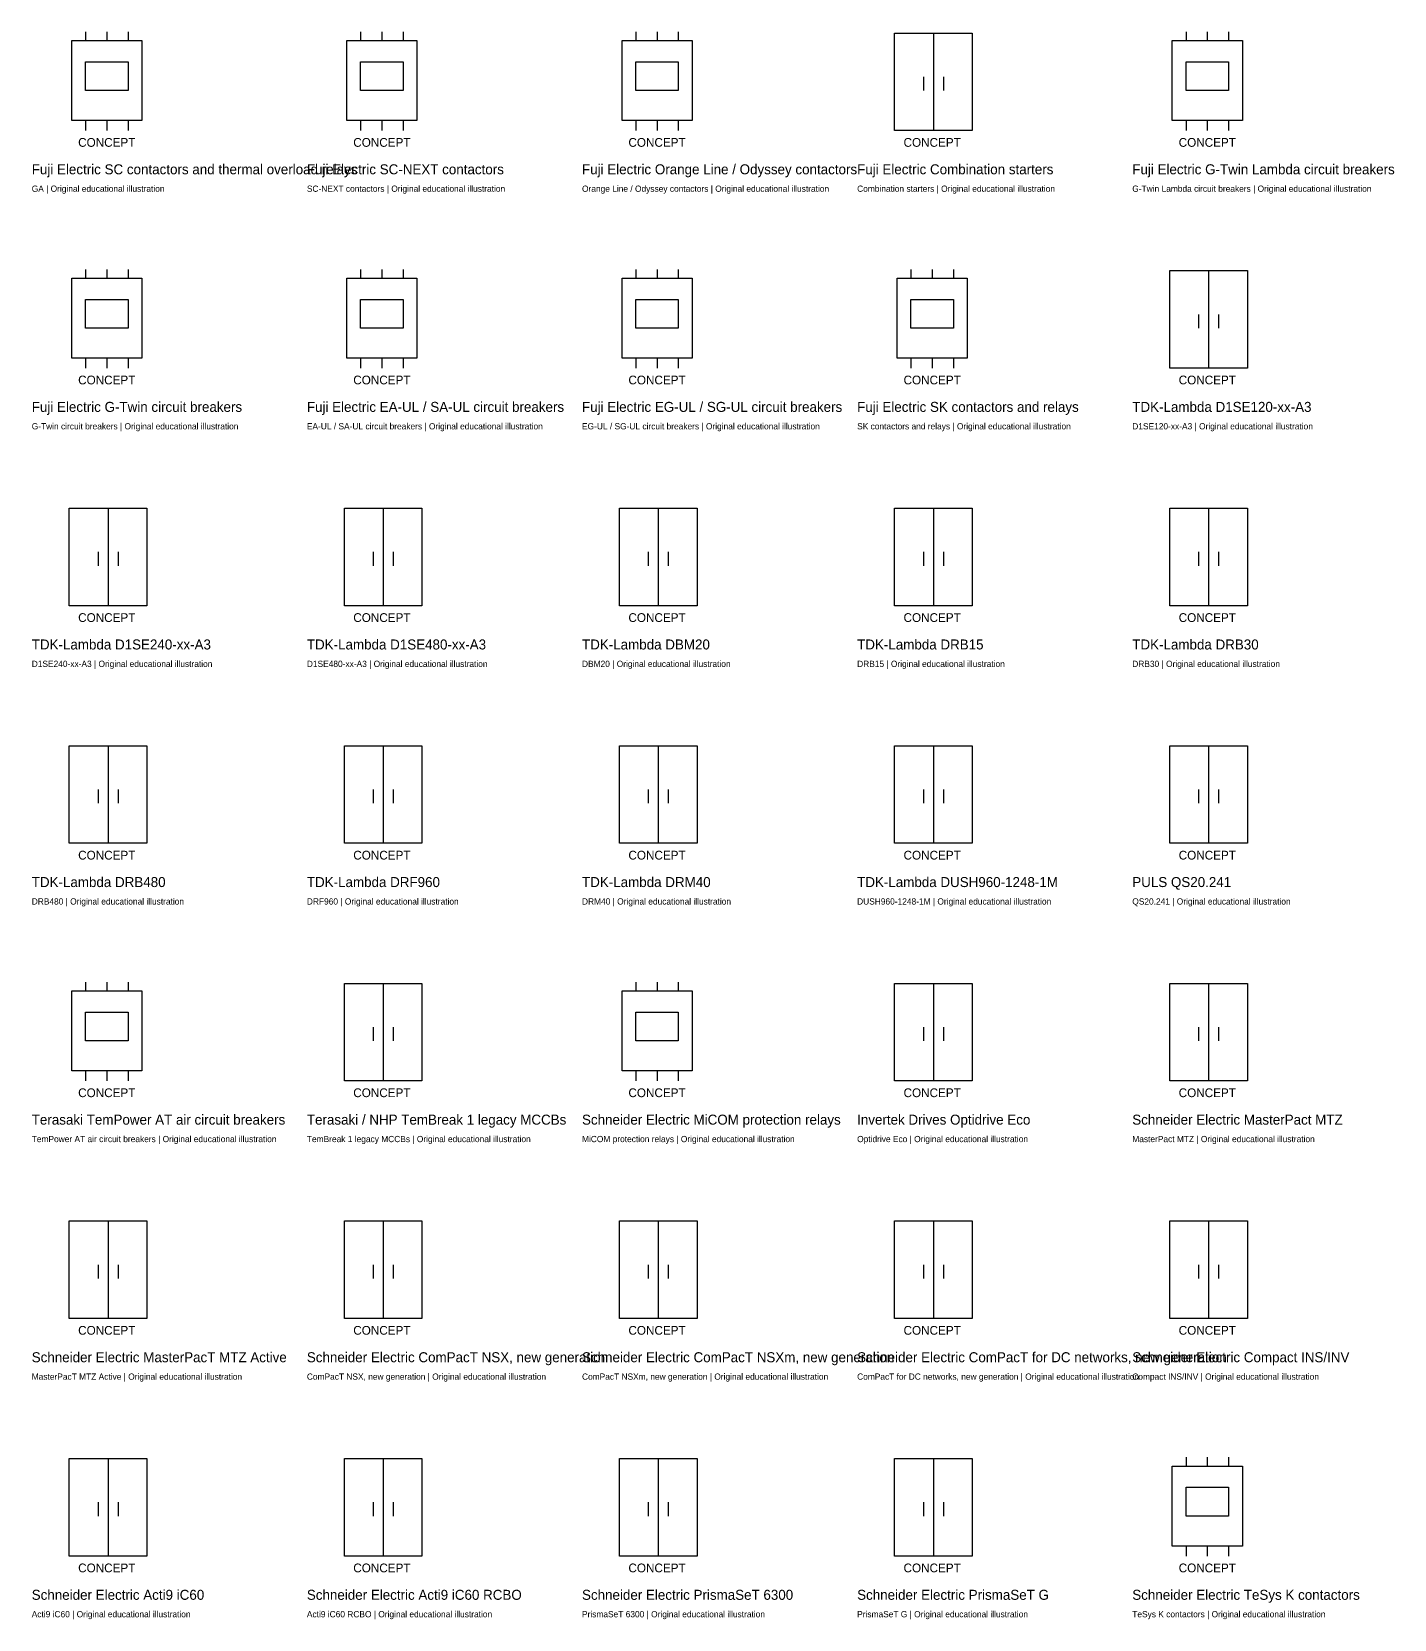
# Model space of a CAD drawing. Extents: x -25 to 1140, y -41451 to 113.
# Drawn here: x 0 to 1089, y -24541 to -23271 of the extents above; entities that cross this region are included whole.
import ezdxf
from ezdxf.enums import TextEntityAlignment as Align

# ---------------------------------------------------------------- set-up
doc = ezdxf.new("R2010")
doc.units = 0
doc.layers.add('REFERENCE', color=7, linetype='CONTINUOUS')

# ---------------------------------------------------------------- blocks, each defined once
blk = doc.blocks.new('REF_FUJI_ELECTRIC_SC_CONTACTORS_AND_THERMAL_OVERLOAD_RELAYS')
at = {"layer": 'REFERENCE'}
for p, q in [((32, 92), (88, 92)), ((32, 28), (32, 92)), ((43, 99), (43, 92)), ((60, 99), (60, 92)), ((77, 99), (77, 92)), ((88, 92), (88, 28)), ((43, 75), (77, 75)), ((43, 52), (43, 75)), ((77, 75), (77, 52)), ((77, 52), (43, 52)), ((88, 28), (32, 28)), ((43, 28), (43, 20)), ((60, 28), (60, 20)), ((77, 28), (77, 20))]:
    blk.add_line(p, q, dxfattribs=at)
blk.add_text('CONCEPT', height=7, dxfattribs=at).set_placement((60, 7), align=Align.CENTER)
blk = doc.blocks.new('REF_FUJI_ELECTRIC_SC_NEXT_CONTACTORS')
at = {"layer": 'REFERENCE'}
for p, q in [((32, 92), (88, 92)), ((32, 28), (32, 92)), ((43, 99), (43, 92)), ((60, 99), (60, 92)), ((77, 99), (77, 92)), ((88, 92), (88, 28)), ((43, 75), (77, 75)), ((43, 52), (43, 75)), ((77, 75), (77, 52)), ((77, 52), (43, 52)), ((88, 28), (32, 28)), ((43, 28), (43, 20)), ((60, 28), (60, 20)), ((77, 28), (77, 20))]:
    blk.add_line(p, q, dxfattribs=at)
blk.add_text('CONCEPT', height=7, dxfattribs=at).set_placement((60, 7), align=Align.CENTER)
blk = doc.blocks.new('REF_FUJI_ELECTRIC_ORANGE_LINE_ODYSSEY_CONTACTORS')
at = {"layer": 'REFERENCE'}
for p, q in [((32, 92), (88, 92)), ((32, 28), (32, 92)), ((43, 99), (43, 92)), ((60, 99), (60, 92)), ((77, 99), (77, 92)), ((88, 92), (88, 28)), ((43, 75), (77, 75)), ((43, 52), (43, 75)), ((77, 75), (77, 52)), ((77, 52), (43, 52)), ((88, 28), (32, 28)), ((43, 28), (43, 20)), ((60, 28), (60, 20)), ((77, 28), (77, 20))]:
    blk.add_line(p, q, dxfattribs=at)
blk.add_text('CONCEPT', height=7, dxfattribs=at).set_placement((60, 7), align=Align.CENTER)
blk = doc.blocks.new('REF_FUJI_ELECTRIC_COMBINATION_STARTERS')
at = {"layer": 'REFERENCE'}
for p, q in [((30, 98), (92, 98)), ((30, 20), (30, 98)), ((61, 98), (61, 20)), ((92, 98), (92, 20)), ((53, 63), (53, 52)), ((69, 63), (69, 52)), ((92, 20), (30, 20))]:
    blk.add_line(p, q, dxfattribs=at)
blk.add_text('CONCEPT', height=7, dxfattribs=at).set_placement((60, 7), align=Align.CENTER)
blk = doc.blocks.new('REF_FUJI_ELECTRIC_G_TWIN_LAMBDA_CIRCUIT_BREAKERS')
at = {"layer": 'REFERENCE'}
for p, q in [((32, 92), (88, 92)), ((32, 28), (32, 92)), ((43, 99), (43, 92)), ((60, 99), (60, 92)), ((77, 99), (77, 92)), ((88, 92), (88, 28)), ((43, 75), (77, 75)), ((43, 52), (43, 75)), ((77, 75), (77, 52)), ((77, 52), (43, 52)), ((88, 28), (32, 28)), ((43, 28), (43, 20)), ((60, 28), (60, 20)), ((77, 28), (77, 20))]:
    blk.add_line(p, q, dxfattribs=at)
blk.add_text('CONCEPT', height=7, dxfattribs=at).set_placement((60, 7), align=Align.CENTER)
blk = doc.blocks.new('REF_FUJI_ELECTRIC_G_TWIN_CIRCUIT_BREAKERS')
at = {"layer": 'REFERENCE'}
for p, q in [((32, 92), (88, 92)), ((32, 28), (32, 92)), ((43, 99), (43, 92)), ((60, 99), (60, 92)), ((77, 99), (77, 92)), ((88, 92), (88, 28)), ((43, 75), (77, 75)), ((43, 52), (43, 75)), ((77, 75), (77, 52)), ((77, 52), (43, 52)), ((88, 28), (32, 28)), ((43, 28), (43, 20)), ((60, 28), (60, 20)), ((77, 28), (77, 20))]:
    blk.add_line(p, q, dxfattribs=at)
blk.add_text('CONCEPT', height=7, dxfattribs=at).set_placement((60, 7), align=Align.CENTER)
blk = doc.blocks.new('REF_FUJI_ELECTRIC_EA_UL_SA_UL_CIRCUIT_BREAKERS')
at = {"layer": 'REFERENCE'}
for p, q in [((32, 92), (88, 92)), ((32, 28), (32, 92)), ((43, 99), (43, 92)), ((60, 99), (60, 92)), ((77, 99), (77, 92)), ((88, 92), (88, 28)), ((43, 75), (77, 75)), ((43, 52), (43, 75)), ((77, 75), (77, 52)), ((77, 52), (43, 52)), ((88, 28), (32, 28)), ((43, 28), (43, 20)), ((60, 28), (60, 20)), ((77, 28), (77, 20))]:
    blk.add_line(p, q, dxfattribs=at)
blk.add_text('CONCEPT', height=7, dxfattribs=at).set_placement((60, 7), align=Align.CENTER)
blk = doc.blocks.new('REF_FUJI_ELECTRIC_EG_UL_SG_UL_CIRCUIT_BREAKERS')
at = {"layer": 'REFERENCE'}
for p, q in [((32, 92), (88, 92)), ((32, 28), (32, 92)), ((43, 99), (43, 92)), ((60, 99), (60, 92)), ((77, 99), (77, 92)), ((88, 92), (88, 28)), ((43, 75), (77, 75)), ((43, 52), (43, 75)), ((77, 75), (77, 52)), ((77, 52), (43, 52)), ((88, 28), (32, 28)), ((43, 28), (43, 20)), ((60, 28), (60, 20)), ((77, 28), (77, 20))]:
    blk.add_line(p, q, dxfattribs=at)
blk.add_text('CONCEPT', height=7, dxfattribs=at).set_placement((60, 7), align=Align.CENTER)
blk = doc.blocks.new('REF_FUJI_ELECTRIC_SK_CONTACTORS_AND_RELAYS')
at = {"layer": 'REFERENCE'}
for p, q in [((32, 92), (88, 92)), ((32, 28), (32, 92)), ((43, 99), (43, 92)), ((60, 99), (60, 92)), ((77, 99), (77, 92)), ((88, 92), (88, 28)), ((43, 75), (77, 75)), ((43, 52), (43, 75)), ((77, 75), (77, 52)), ((77, 52), (43, 52)), ((88, 28), (32, 28)), ((43, 28), (43, 20)), ((60, 28), (60, 20)), ((77, 28), (77, 20))]:
    blk.add_line(p, q, dxfattribs=at)
blk.add_text('CONCEPT', height=7, dxfattribs=at).set_placement((60, 7), align=Align.CENTER)
blk = doc.blocks.new('REF_TDK_LAMBDA_D1SE120_XX_A3')
at = {"layer": 'REFERENCE'}
for p, q in [((30, 98), (92, 98)), ((30, 20), (30, 98)), ((61, 98), (61, 20)), ((92, 98), (92, 20)), ((53, 63), (53, 52)), ((69, 63), (69, 52)), ((92, 20), (30, 20))]:
    blk.add_line(p, q, dxfattribs=at)
blk.add_text('CONCEPT', height=7, dxfattribs=at).set_placement((60, 7), align=Align.CENTER)
blk = doc.blocks.new('REF_TDK_LAMBDA_D1SE240_XX_A3')
at = {"layer": 'REFERENCE'}
for p, q in [((30, 98), (92, 98)), ((30, 20), (30, 98)), ((61, 98), (61, 20)), ((92, 98), (92, 20)), ((53, 63), (53, 52)), ((69, 63), (69, 52)), ((92, 20), (30, 20))]:
    blk.add_line(p, q, dxfattribs=at)
blk.add_text('CONCEPT', height=7, dxfattribs=at).set_placement((60, 7), align=Align.CENTER)
blk = doc.blocks.new('REF_TDK_LAMBDA_D1SE480_XX_A3')
at = {"layer": 'REFERENCE'}
for p, q in [((30, 98), (92, 98)), ((30, 20), (30, 98)), ((61, 98), (61, 20)), ((92, 98), (92, 20)), ((53, 63), (53, 52)), ((69, 63), (69, 52)), ((92, 20), (30, 20))]:
    blk.add_line(p, q, dxfattribs=at)
blk.add_text('CONCEPT', height=7, dxfattribs=at).set_placement((60, 7), align=Align.CENTER)
blk = doc.blocks.new('REF_TDK_LAMBDA_DBM20')
at = {"layer": 'REFERENCE'}
for p, q in [((30, 98), (92, 98)), ((30, 20), (30, 98)), ((61, 98), (61, 20)), ((92, 98), (92, 20)), ((53, 63), (53, 52)), ((69, 63), (69, 52)), ((92, 20), (30, 20))]:
    blk.add_line(p, q, dxfattribs=at)
blk.add_text('CONCEPT', height=7, dxfattribs=at).set_placement((60, 7), align=Align.CENTER)
blk = doc.blocks.new('REF_TDK_LAMBDA_DRB15')
at = {"layer": 'REFERENCE'}
for p, q in [((30, 98), (92, 98)), ((30, 20), (30, 98)), ((61, 98), (61, 20)), ((92, 98), (92, 20)), ((53, 63), (53, 52)), ((69, 63), (69, 52)), ((92, 20), (30, 20))]:
    blk.add_line(p, q, dxfattribs=at)
blk.add_text('CONCEPT', height=7, dxfattribs=at).set_placement((60, 7), align=Align.CENTER)
blk = doc.blocks.new('REF_TDK_LAMBDA_DRB30')
at = {"layer": 'REFERENCE'}
for p, q in [((30, 98), (92, 98)), ((30, 20), (30, 98)), ((61, 98), (61, 20)), ((92, 98), (92, 20)), ((53, 63), (53, 52)), ((69, 63), (69, 52)), ((92, 20), (30, 20))]:
    blk.add_line(p, q, dxfattribs=at)
blk.add_text('CONCEPT', height=7, dxfattribs=at).set_placement((60, 7), align=Align.CENTER)
blk = doc.blocks.new('REF_TDK_LAMBDA_DRB480')
at = {"layer": 'REFERENCE'}
for p, q in [((30, 98), (92, 98)), ((30, 20), (30, 98)), ((61, 98), (61, 20)), ((92, 98), (92, 20)), ((53, 63), (53, 52)), ((69, 63), (69, 52)), ((92, 20), (30, 20))]:
    blk.add_line(p, q, dxfattribs=at)
blk.add_text('CONCEPT', height=7, dxfattribs=at).set_placement((60, 7), align=Align.CENTER)
blk = doc.blocks.new('REF_TDK_LAMBDA_DRF960')
at = {"layer": 'REFERENCE'}
for p, q in [((30, 98), (92, 98)), ((30, 20), (30, 98)), ((61, 98), (61, 20)), ((92, 98), (92, 20)), ((53, 63), (53, 52)), ((69, 63), (69, 52)), ((92, 20), (30, 20))]:
    blk.add_line(p, q, dxfattribs=at)
blk.add_text('CONCEPT', height=7, dxfattribs=at).set_placement((60, 7), align=Align.CENTER)
blk = doc.blocks.new('REF_TDK_LAMBDA_DRM40')
at = {"layer": 'REFERENCE'}
for p, q in [((30, 98), (92, 98)), ((30, 20), (30, 98)), ((61, 98), (61, 20)), ((92, 98), (92, 20)), ((53, 63), (53, 52)), ((69, 63), (69, 52)), ((92, 20), (30, 20))]:
    blk.add_line(p, q, dxfattribs=at)
blk.add_text('CONCEPT', height=7, dxfattribs=at).set_placement((60, 7), align=Align.CENTER)
blk = doc.blocks.new('REF_TDK_LAMBDA_DUSH960_1248_1M')
at = {"layer": 'REFERENCE'}
for p, q in [((30, 98), (92, 98)), ((30, 20), (30, 98)), ((61, 98), (61, 20)), ((92, 98), (92, 20)), ((53, 63), (53, 52)), ((69, 63), (69, 52)), ((92, 20), (30, 20))]:
    blk.add_line(p, q, dxfattribs=at)
blk.add_text('CONCEPT', height=7, dxfattribs=at).set_placement((60, 7), align=Align.CENTER)
blk = doc.blocks.new('REF_PULS_QS20_241')
at = {"layer": 'REFERENCE'}
for p, q in [((30, 98), (92, 98)), ((30, 20), (30, 98)), ((61, 98), (61, 20)), ((92, 98), (92, 20)), ((53, 63), (53, 52)), ((69, 63), (69, 52)), ((92, 20), (30, 20))]:
    blk.add_line(p, q, dxfattribs=at)
blk.add_text('CONCEPT', height=7, dxfattribs=at).set_placement((60, 7), align=Align.CENTER)
blk = doc.blocks.new('REF_TERASAKI_TEMPOWER_AT_AIR_CIRCUIT_BREAKERS')
at = {"layer": 'REFERENCE'}
for p, q in [((32, 92), (88, 92)), ((32, 28), (32, 92)), ((43, 99), (43, 92)), ((60, 99), (60, 92)), ((77, 99), (77, 92)), ((88, 92), (88, 28)), ((43, 75), (77, 75)), ((43, 52), (43, 75)), ((77, 75), (77, 52)), ((77, 52), (43, 52)), ((88, 28), (32, 28)), ((43, 28), (43, 20)), ((60, 28), (60, 20)), ((77, 28), (77, 20))]:
    blk.add_line(p, q, dxfattribs=at)
blk.add_text('CONCEPT', height=7, dxfattribs=at).set_placement((60, 7), align=Align.CENTER)
blk = doc.blocks.new('REF_TERASAKI_NHP_TEMBREAK_1_LEGACY_MCCBS')
at = {"layer": 'REFERENCE'}
for p, q in [((30, 98), (92, 98)), ((30, 20), (30, 98)), ((61, 98), (61, 20)), ((92, 98), (92, 20)), ((53, 63), (53, 52)), ((69, 63), (69, 52)), ((92, 20), (30, 20))]:
    blk.add_line(p, q, dxfattribs=at)
blk.add_text('CONCEPT', height=7, dxfattribs=at).set_placement((60, 7), align=Align.CENTER)
blk = doc.blocks.new('REF_SCHNEIDER_ELECTRIC_MICOM_PROTECTION_RELAYS')
at = {"layer": 'REFERENCE'}
for p, q in [((32, 92), (88, 92)), ((32, 28), (32, 92)), ((43, 99), (43, 92)), ((60, 99), (60, 92)), ((77, 99), (77, 92)), ((88, 92), (88, 28)), ((43, 75), (77, 75)), ((43, 52), (43, 75)), ((77, 75), (77, 52)), ((77, 52), (43, 52)), ((88, 28), (32, 28)), ((43, 28), (43, 20)), ((60, 28), (60, 20)), ((77, 28), (77, 20))]:
    blk.add_line(p, q, dxfattribs=at)
blk.add_text('CONCEPT', height=7, dxfattribs=at).set_placement((60, 7), align=Align.CENTER)
blk = doc.blocks.new('REF_INVERTEK_DRIVES_OPTIDRIVE_ECO')
at = {"layer": 'REFERENCE'}
for p, q in [((30, 98), (92, 98)), ((30, 20), (30, 98)), ((61, 98), (61, 20)), ((92, 98), (92, 20)), ((53, 63), (53, 52)), ((69, 63), (69, 52)), ((92, 20), (30, 20))]:
    blk.add_line(p, q, dxfattribs=at)
blk.add_text('CONCEPT', height=7, dxfattribs=at).set_placement((60, 7), align=Align.CENTER)
blk = doc.blocks.new('REF_SCHNEIDER_ELECTRIC_MASTERPACT_MTZ')
at = {"layer": 'REFERENCE'}
for p, q in [((30, 98), (92, 98)), ((30, 20), (30, 98)), ((61, 98), (61, 20)), ((92, 98), (92, 20)), ((53, 63), (53, 52)), ((69, 63), (69, 52)), ((92, 20), (30, 20))]:
    blk.add_line(p, q, dxfattribs=at)
blk.add_text('CONCEPT', height=7, dxfattribs=at).set_placement((60, 7), align=Align.CENTER)
blk = doc.blocks.new('REF_SCHNEIDER_ELECTRIC_MASTERPACT_MTZ_ACTIVE')
at = {"layer": 'REFERENCE'}
for p, q in [((30, 98), (92, 98)), ((30, 20), (30, 98)), ((61, 98), (61, 20)), ((92, 98), (92, 20)), ((53, 63), (53, 52)), ((69, 63), (69, 52)), ((92, 20), (30, 20))]:
    blk.add_line(p, q, dxfattribs=at)
blk.add_text('CONCEPT', height=7, dxfattribs=at).set_placement((60, 7), align=Align.CENTER)
blk = doc.blocks.new('REF_SCHNEIDER_ELECTRIC_COMPACT_NSX_NEW_GENERATION')
at = {"layer": 'REFERENCE'}
for p, q in [((30, 98), (92, 98)), ((30, 20), (30, 98)), ((61, 98), (61, 20)), ((92, 98), (92, 20)), ((53, 63), (53, 52)), ((69, 63), (69, 52)), ((92, 20), (30, 20))]:
    blk.add_line(p, q, dxfattribs=at)
blk.add_text('CONCEPT', height=7, dxfattribs=at).set_placement((60, 7), align=Align.CENTER)
blk = doc.blocks.new('REF_SCHNEIDER_ELECTRIC_COMPACT_NSXM_NEW_GENERATION')
at = {"layer": 'REFERENCE'}
for p, q in [((30, 98), (92, 98)), ((30, 20), (30, 98)), ((61, 98), (61, 20)), ((92, 98), (92, 20)), ((53, 63), (53, 52)), ((69, 63), (69, 52)), ((92, 20), (30, 20))]:
    blk.add_line(p, q, dxfattribs=at)
blk.add_text('CONCEPT', height=7, dxfattribs=at).set_placement((60, 7), align=Align.CENTER)
blk = doc.blocks.new('REF_SCHNEIDER_ELECTRIC_COMPACT_FOR_DC_NETWORKS_NEW_GENERATION')
at = {"layer": 'REFERENCE'}
for p, q in [((30, 98), (92, 98)), ((30, 20), (30, 98)), ((61, 98), (61, 20)), ((92, 98), (92, 20)), ((53, 63), (53, 52)), ((69, 63), (69, 52)), ((92, 20), (30, 20))]:
    blk.add_line(p, q, dxfattribs=at)
blk.add_text('CONCEPT', height=7, dxfattribs=at).set_placement((60, 7), align=Align.CENTER)
blk = doc.blocks.new('REF_SCHNEIDER_ELECTRIC_COMPACT_INS_INV')
at = {"layer": 'REFERENCE'}
for p, q in [((30, 98), (92, 98)), ((30, 20), (30, 98)), ((61, 98), (61, 20)), ((92, 98), (92, 20)), ((53, 63), (53, 52)), ((69, 63), (69, 52)), ((92, 20), (30, 20))]:
    blk.add_line(p, q, dxfattribs=at)
blk.add_text('CONCEPT', height=7, dxfattribs=at).set_placement((60, 7), align=Align.CENTER)
blk = doc.blocks.new('REF_SCHNEIDER_ELECTRIC_ACTI9_IC60')
at = {"layer": 'REFERENCE'}
for p, q in [((30, 98), (92, 98)), ((30, 20), (30, 98)), ((61, 98), (61, 20)), ((92, 98), (92, 20)), ((53, 63), (53, 52)), ((69, 63), (69, 52)), ((92, 20), (30, 20))]:
    blk.add_line(p, q, dxfattribs=at)
blk.add_text('CONCEPT', height=7, dxfattribs=at).set_placement((60, 7), align=Align.CENTER)
blk = doc.blocks.new('REF_SCHNEIDER_ELECTRIC_ACTI9_IC60_RCBO')
at = {"layer": 'REFERENCE'}
for p, q in [((30, 98), (92, 98)), ((30, 20), (30, 98)), ((61, 98), (61, 20)), ((92, 98), (92, 20)), ((53, 63), (53, 52)), ((69, 63), (69, 52)), ((92, 20), (30, 20))]:
    blk.add_line(p, q, dxfattribs=at)
blk.add_text('CONCEPT', height=7, dxfattribs=at).set_placement((60, 7), align=Align.CENTER)
blk = doc.blocks.new('REF_SCHNEIDER_ELECTRIC_PRISMASET_6300')
at = {"layer": 'REFERENCE'}
for p, q in [((30, 98), (92, 98)), ((30, 20), (30, 98)), ((61, 98), (61, 20)), ((92, 98), (92, 20)), ((53, 63), (53, 52)), ((69, 63), (69, 52)), ((92, 20), (30, 20))]:
    blk.add_line(p, q, dxfattribs=at)
blk.add_text('CONCEPT', height=7, dxfattribs=at).set_placement((60, 7), align=Align.CENTER)
blk = doc.blocks.new('REF_SCHNEIDER_ELECTRIC_PRISMASET_G')
at = {"layer": 'REFERENCE'}
for p, q in [((30, 98), (92, 98)), ((30, 20), (30, 98)), ((61, 98), (61, 20)), ((92, 98), (92, 20)), ((53, 63), (53, 52)), ((69, 63), (69, 52)), ((92, 20), (30, 20))]:
    blk.add_line(p, q, dxfattribs=at)
blk.add_text('CONCEPT', height=7, dxfattribs=at).set_placement((60, 7), align=Align.CENTER)
blk = doc.blocks.new('REF_SCHNEIDER_ELECTRIC_TESYS_K_CONTACTORS')
at = {"layer": 'REFERENCE'}
for p, q in [((32, 92), (88, 92)), ((32, 28), (32, 92)), ((43, 99), (43, 92)), ((60, 99), (60, 92)), ((77, 99), (77, 92)), ((88, 92), (88, 28)), ((43, 75), (77, 75)), ((43, 52), (43, 75)), ((77, 75), (77, 52)), ((77, 52), (43, 52)), ((88, 28), (32, 28)), ((43, 28), (43, 20)), ((60, 28), (60, 20)), ((77, 28), (77, 20))]:
    blk.add_line(p, q, dxfattribs=at)
blk.add_text('CONCEPT', height=7, dxfattribs=at).set_placement((60, 7), align=Align.CENTER)

msp = doc.modelspace()

# ---------------------------------------------------------------- block references
at = {"layer": 'REFERENCE'}
for name, p in [('REF_FUJI_ELECTRIC_SC_CONTACTORS_AND_THERMAL_OVERLOAD_RELAYS', (0, -23370)), ('REF_FUJI_ELECTRIC_SC_NEXT_CONTACTORS', (220, -23370)), ('REF_FUJI_ELECTRIC_ORANGE_LINE_ODYSSEY_CONTACTORS', (440, -23370)), ('REF_FUJI_ELECTRIC_COMBINATION_STARTERS', (660, -23370)), ('REF_FUJI_ELECTRIC_G_TWIN_LAMBDA_CIRCUIT_BREAKERS', (880, -23370)), ('REF_FUJI_ELECTRIC_G_TWIN_CIRCUIT_BREAKERS', (0, -23560)), ('REF_FUJI_ELECTRIC_EA_UL_SA_UL_CIRCUIT_BREAKERS', (220, -23560)), ('REF_FUJI_ELECTRIC_EG_UL_SG_UL_CIRCUIT_BREAKERS', (440, -23560)), ('REF_FUJI_ELECTRIC_SK_CONTACTORS_AND_RELAYS', (660, -23560)), ('REF_TDK_LAMBDA_D1SE120_XX_A3', (880, -23560)), ('REF_TDK_LAMBDA_D1SE240_XX_A3', (0, -23750)), ('REF_TDK_LAMBDA_D1SE480_XX_A3', (220, -23750)), ('REF_TDK_LAMBDA_DBM20', (440, -23750)), ('REF_TDK_LAMBDA_DRB15', (660, -23750)), ('REF_TDK_LAMBDA_DRB30', (880, -23750)), ('REF_TDK_LAMBDA_DRB480', (0, -23940)), ('REF_TDK_LAMBDA_DRF960', (220, -23940)), ('REF_TDK_LAMBDA_DRM40', (440, -23940)), ('REF_TDK_LAMBDA_DUSH960_1248_1M', (660, -23940)), ('REF_PULS_QS20_241', (880, -23940)), ('REF_TERASAKI_TEMPOWER_AT_AIR_CIRCUIT_BREAKERS', (0, -24130)), ('REF_TERASAKI_NHP_TEMBREAK_1_LEGACY_MCCBS', (220, -24130)), ('REF_SCHNEIDER_ELECTRIC_MICOM_PROTECTION_RELAYS', (440, -24130)), ('REF_INVERTEK_DRIVES_OPTIDRIVE_ECO', (660, -24130)), ('REF_SCHNEIDER_ELECTRIC_MASTERPACT_MTZ', (880, -24130)), ('REF_SCHNEIDER_ELECTRIC_MASTERPACT_MTZ_ACTIVE', (0, -24320)), ('REF_SCHNEIDER_ELECTRIC_COMPACT_NSX_NEW_GENERATION', (220, -24320)), ('REF_SCHNEIDER_ELECTRIC_COMPACT_NSXM_NEW_GENERATION', (440, -24320)), ('REF_SCHNEIDER_ELECTRIC_COMPACT_FOR_DC_NETWORKS_NEW_GENERATION', (660, -24320)), ('REF_SCHNEIDER_ELECTRIC_COMPACT_INS_INV', (880, -24320)), ('REF_SCHNEIDER_ELECTRIC_ACTI9_IC60', (0, -24510)), ('REF_SCHNEIDER_ELECTRIC_ACTI9_IC60_RCBO', (220, -24510)), ('REF_SCHNEIDER_ELECTRIC_PRISMASET_6300', (440, -24510)), ('REF_SCHNEIDER_ELECTRIC_PRISMASET_G', (660, -24510)), ('REF_SCHNEIDER_ELECTRIC_TESYS_K_CONTACTORS', (880, -24510))]:
    msp.add_blockref(name, p, dxfattribs=at)

# ---------------------------------------------------------------- texts
for s, height, p in [('Fuji Electric SC contactors and thermal overload relays', 8, (0, -23385)), ('Fuji Electric SC-NEXT contactors', 8, (220, -23385)), ('Fuji Electric Orange Line / Odyssey contactors', 8, (440, -23385)), ('Fuji Electric Combination starters', 8, (660, -23385)), ('Fuji Electric G-Twin Lambda circuit breakers', 8, (880, -23385)), ('GA | Original educational illustration', 5, (0, -23399)), ('SC-NEXT contactors | Original educational illustration', 5, (220, -23399)), ('Orange Line / Odyssey contactors | Original educational illustration', 5, (440, -23399)), ('Combination starters | Original educational illustration', 5, (660, -23399)), ('G-Twin Lambda circuit breakers | Original educational illustration', 5, (880, -23399)), ('Fuji Electric G-Twin circuit breakers', 8, (0, -23575)), ('Fuji Electric EA-UL / SA-UL circuit breakers', 8, (220, -23575)), ('Fuji Electric EG-UL / SG-UL circuit breakers', 8, (440, -23575)), ('Fuji Electric SK contactors and relays', 8, (660, -23575)), ('TDK-Lambda D1SE120-xx-A3', 8, (880, -23575)), ('G-Twin circuit breakers | Original educational illustration', 5, (0, -23589)), ('EA-UL / SA-UL circuit breakers | Original educational illustration', 5, (220, -23589)), ('EG-UL / SG-UL circuit breakers | Original educational illustration', 5, (440, -23589)), ('SK contactors and relays | Original educational illustration', 5, (660, -23589)), ('D1SE120-xx-A3 | Original educational illustration', 5, (880, -23589)), ('TDK-Lambda D1SE240-xx-A3', 8, (0, -23765)), ('TDK-Lambda D1SE480-xx-A3', 8, (220, -23765)), ('TDK-Lambda DBM20', 8, (440, -23765)), ('TDK-Lambda DRB15', 8, (660, -23765)), ('TDK-Lambda DRB30', 8, (880, -23765)), ('D1SE240-xx-A3 | Original educational illustration', 5, (0, -23779)), ('D1SE480-xx-A3 | Original educational illustration', 5, (220, -23779)), ('DBM20 | Original educational illustration', 5, (440, -23779)), ('DRB15 | Original educational illustration', 5, (660, -23779)), ('DRB30 | Original educational illustration', 5, (880, -23779)), ('TDK-Lambda DRB480', 8, (0, -23955)), ('TDK-Lambda DRF960', 8, (220, -23955)), ('TDK-Lambda DRM40', 8, (440, -23955)), ('TDK-Lambda DUSH960-1248-1M', 8, (660, -23955)), ('PULS QS20.241', 8, (880, -23955)), ('DRB480 | Original educational illustration', 5, (0, -23969)), ('DRF960 | Original educational illustration', 5, (220, -23969)), ('DRM40 | Original educational illustration', 5, (440, -23969)), ('DUSH960-1248-1M | Original educational illustration', 5, (660, -23969)), ('QS20.241 | Original educational illustration', 5, (880, -23969)), ('Terasaki TemPower AT air circuit breakers', 8, (0, -24145)), ('Terasaki / NHP TemBreak 1 legacy MCCBs', 8, (220, -24145)), ('Schneider Electric MiCOM protection relays', 8, (440, -24145)), ('Invertek Drives Optidrive Eco', 8, (660, -24145)), ('Schneider Electric MasterPact MTZ', 8, (880, -24145)), ('TemPower AT air circuit breakers | Original educational illustration', 5, (0, -24159)), ('TemBreak 1 legacy MCCBs | Original educational illustration', 5, (220, -24159)), ('MiCOM protection relays | Original educational illustration', 5, (440, -24159)), ('Optidrive Eco | Original educational illustration', 5, (660, -24159)), ('MasterPact MTZ | Original educational illustration', 5, (880, -24159)), ('Schneider Electric MasterPacT MTZ Active', 8, (0, -24335)), ('Schneider Electric ComPacT NSX, new generation', 8, (220, -24335)), ('Schneider Electric ComPacT NSXm, new generation', 8, (440, -24335)), ('Schneider Electric ComPacT for DC networks, new generation', 8, (660, -24335)), ('Schneider Electric Compact INS/INV', 8, (880, -24335)), ('MasterPacT MTZ Active | Original educational illustration', 5, (0, -24349)), ('ComPacT NSX, new generation | Original educational illustration', 5, (220, -24349)), ('ComPacT NSXm, new generation | Original educational illustration', 5, (440, -24349)), ('ComPacT for DC networks, new generation | Original educational illustration', 5, (660, -24349)), ('Compact INS/INV | Original educational illustration', 5, (880, -24349)), ('Schneider Electric Acti9 iC60', 8, (0, -24525)), ('Schneider Electric Acti9 iC60 RCBO', 8, (220, -24525)), ('Schneider Electric PrismaSeT 6300', 8, (440, -24525)), ('Schneider Electric PrismaSeT G', 8, (660, -24525)), ('Schneider Electric TeSys K contactors', 8, (880, -24525)), ('Acti9 iC60 | Original educational illustration', 5, (0, -24539)), ('Acti9 iC60 RCBO | Original educational illustration', 5, (220, -24539)), ('PrismaSeT 6300 | Original educational illustration', 5, (440, -24539)), ('PrismaSeT G | Original educational illustration', 5, (660, -24539)), ('TeSys K contactors | Original educational illustration', 5, (880, -24539))]:
    msp.add_text(s, height=height, dxfattribs=at).set_placement(p)

doc.saveas('drawing.dxf')
